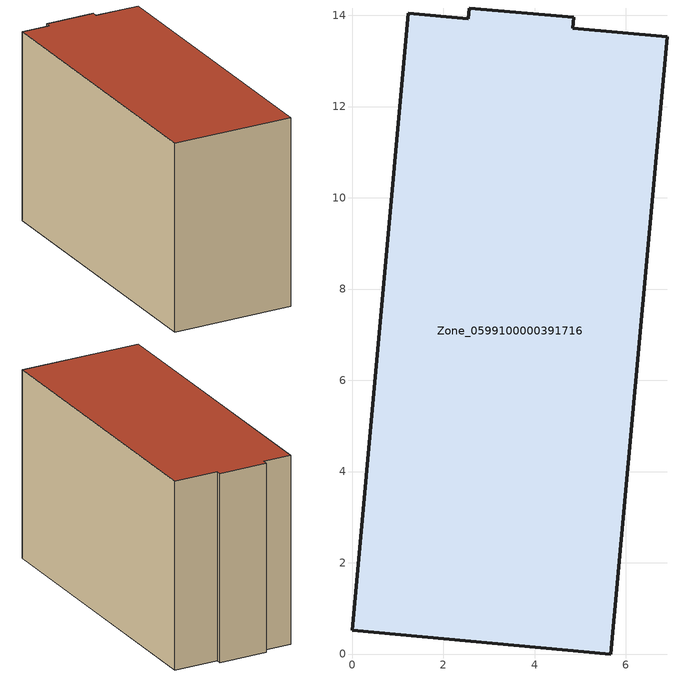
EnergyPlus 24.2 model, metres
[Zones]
Zone_0599100000391716
 floor ground (C_G): 6.91,13.53 5.67,0 0,0.52 1.23,14.04 2.55,13.92 2.57,14.16 4.86,13.96 4.83,13.72 z0
 wall outside (C_F): 5.67,0 6.91,13.53 4.83,13.72 4.86,13.96 2.57,14.16 2.55,13.92 1.23,14.04 0,0.52 5.67,0 z0:8.89
 roof outside (C_R): 2.57,14.16 2.55,13.92 1.23,14.04 0,0.52 5.67,0 6.91,13.53 4.83,13.72 4.86,13.96 z8.89
[BUILDING]
Pand.0599100000391716: North Axis=0; Terrain=City; Loads Convergence Tolerance Value=0.04; Temperature Convergence Tolerance Value=0.4; Solar Distribution=FullExterior; Maximum Number of Warmup Days=25; Minimum Number of Warmup Days=1
[Site:Location]
Rotterdam.The.Hague.AP_ZH_NLD Design_Conditions: Latitude=51.96; Longitude=4.45; Time Zone=1; Elevation=-4.5
[SITE:GROUNDTEMPERATURE:BUILDINGSURFACE]
18, 18, 18, 18, 18, 18, 18, 18, 18, 18, 18, 18
[MATERIAL] Thermal Absorptance=0.9; Solar Absorptance=0.7; Visible Absorptance=0.7
Name | Roughness | Thickness | Conductivity | Density | Specific Heat
G.TI.1992-2005 | MediumSmooth | 0.15 | 0.06 | 540 | 1210
F.TI.1992-2005 | Rough | 0.3 | 0.12 | 1920 | 840
R.TI.1992-2005 | MediumRough | 0.2 | 0.08 | 1500 | 1000
[CONSTRUCTION]
C_G: G.TI.1992-2005
C_F: F.TI.1992-2005
C_R: R.TI.1992-2005
[ZONE]
Zone_0599100000391716: Type=1; Multiplier=1; Ceiling Height=Autocalculate; Volume=Autocalculate; Floor Area=autocalculate; Part of Total Floor Area=Yes
[ZONEINFILTRATION:DESIGNFLOWRATE]
Infil_Zone_0599100000391716: Zone or ZoneList or Space or SpaceList=Zone_0599100000391716; Schedule=AlwaysOn; Design Flow Rate Calculation Method=Flow/Area; Flow Rate per Floor Area=0.0015; Constant Term Coefficient=1; Temperature Term Coefficient=0; Velocity Term Coefficient=0; Velocity Squared Term Coefficient=0
[HVACTEMPLATE:ZONE:IDEALLOADSAIRSYSTEM]
Zone_0599100000391716: Maximum Heating Supply Air Temperature=50; Minimum Cooling Supply Air Temperature=13; Maximum Heating Supply Air Humidity Ratio=0.0156; Minimum Cooling Supply Air Humidity Ratio=0.0077; Heating Limit=NoLimit; Cooling Limit=NoLimit; Dehumidification Control Type=ConstantSensibleHeatRatio; Cooling Sensible Heat Ratio=0.7; Dehumidification Setpoint=60; Humidification Control Type=None; Humidification Setpoint=30; Outdoor Air Method=None; Outdoor Air Flow Rate per Person=0.00944; Outdoor Air Flow Rate per Zone Floor Area=0; Outdoor Air Flow Rate per Zone=0; Demand Controlled Ventilation Type=None; Outdoor Air Economizer Type=NoEconomizer; Heat Recovery Type=None; Sensible Heat Recovery Effectiveness=0.7; Latent Heat Recovery Effectiveness=0.65
[ZONECONTROL:THERMOSTAT]
ThermostatControl_Zone_0599100000391716: Zone or ZoneList=Zone_0599100000391716; Control Type Schedule=DualSetpointControlType; Control 1=Thermostat_Zone_0599100000391716; Temperature Difference Between Cutout And Setpoint=0
[THERMOSTATSETPOINT:DUALSETPOINT]
Thermostat_Zone_0599100000391716: Heating Setpoint Temperature Schedule=HeatingSetpoint_Zone_0599100000391716; Cooling Setpoint Temperature Schedule=CoolingSetpoint_Zone_0599100000391716
[SCHEDULE:COMPACT]
HeatingSetpoint_Zone_0599100000391716: Through: 12/31, For: AllDays, Until: 24:00, 21
CoolingSetpoint_Zone_0599100000391716: Through: 12/31, For: AllDays, Until: 24:00, 24
DualSetpointControlType: Through: 12/31, For: AllDays, Until: 24:00, 4
AlwaysOn: Through: 12/31, For: AllDays, Until: 24:00, 1
